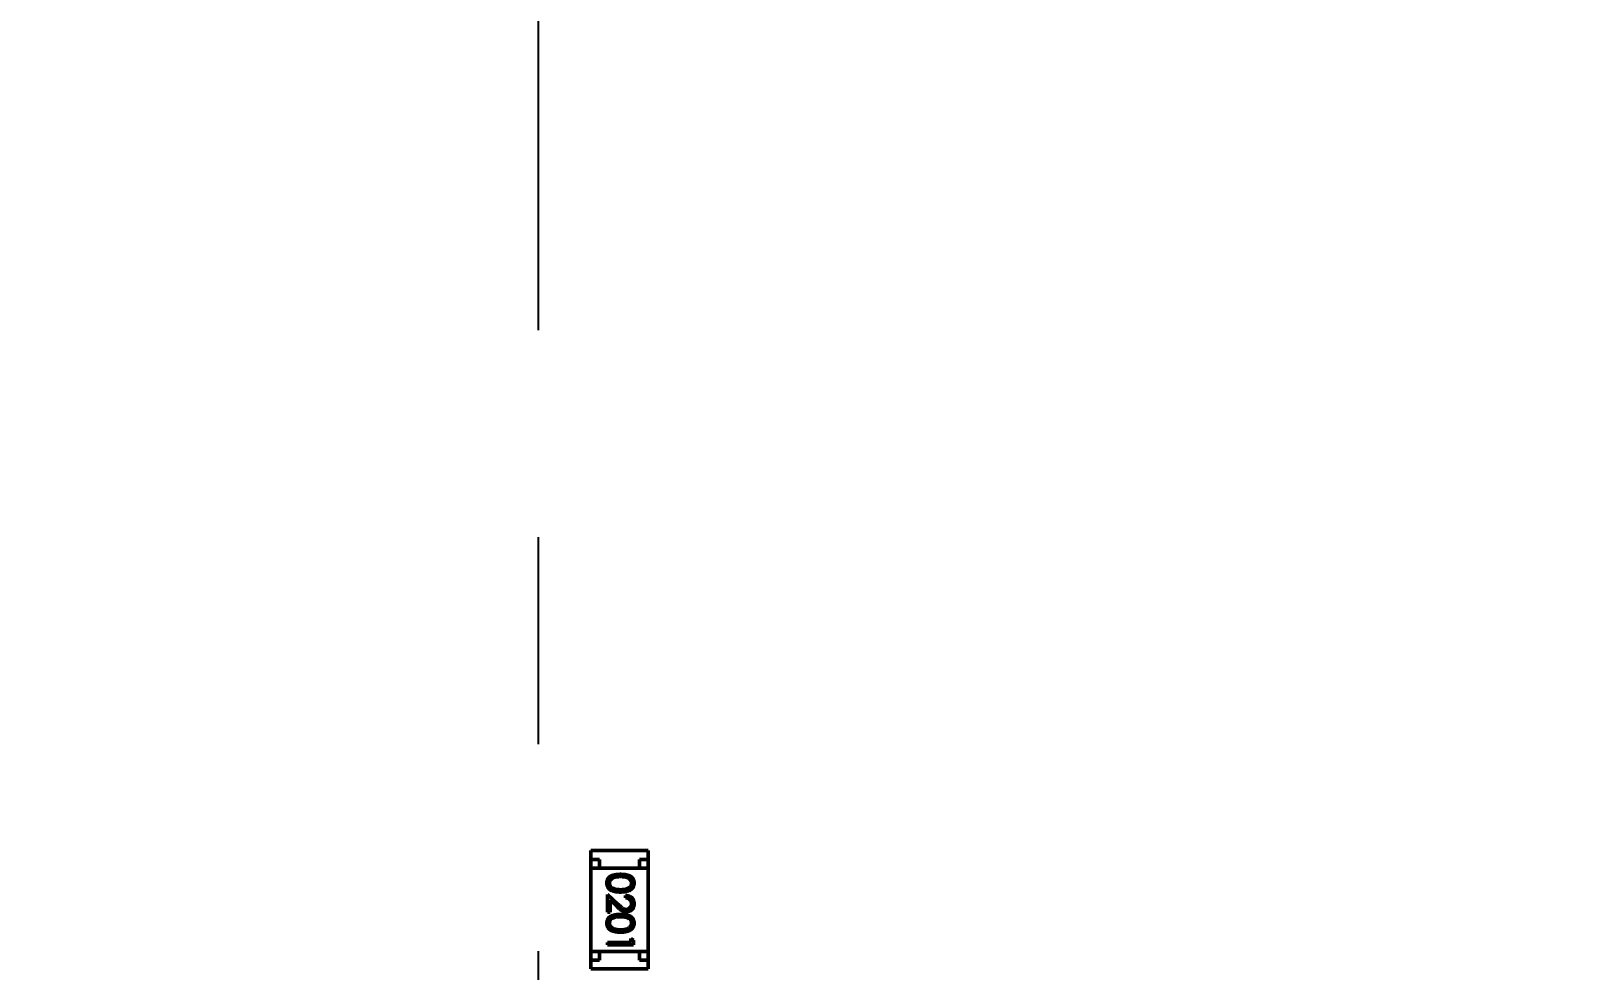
# Model space of a CAD drawing. Header units: millimetres. Extents: x 71 to 428, y 120 to 295.
# Drawn here: x 351.98 to 360.83, y 197.28 to 202.68 of the extents above; entities that cross this region are included whole.
import ezdxf

# ---------------------------------------------------------------- set-up
doc = ezdxf.new("R2010")
doc.units = ezdxf.units.MM
doc.header["$LTSCALE"] = 0.75
doc.linetypes.add('CENTER', pattern=[50.8, 31.75, -6.35, 6.35, -6.35])
doc.layers.add('Dim', color=3, linetype='Continuous', lineweight=25)
doc.layers.add('Visible', color=7, linetype='Continuous', lineweight=50)
doc.styles.get("Standard").update_dxf_attribs({"font": 'arial.ttf'})
doc.dimstyles.new('Dim-ISO-25', dxfattribs={"dimtxt": 3.5, "dimasz": 3.5, "dimexe": 2.1, "dimexo": 2.1, "dimgap": 1.4, "dimtad": 1, "dimzin": 12, "dimdsep": 46, "dimtxsty": 'Standard', "dimcen": 0, "dimazin": 3, "dimtp": 0.1, "dimtm": 0.1, "dimtfac": 0.714286, "dimtmove": 0, "dimatfit": 3, "dimfxl": 1, "dimtzin": 12, "dimarcsym": 0})

# ---------------------------------------------------------------- blocks, each defined once
blk = doc.blocks.new('*D127')
at = {"color": 0, "linetype": 'ByBlock', "lineweight": -2}
for p, q in [((318.3964, 202.3936), (318.3964, 119.8711)), ((354.8964, 148.7044), (354.8964, 119.8711)), ((318.3964, 121.9711), (354.8964, 121.9711))]:
    blk.add_line(p, q, dxfattribs=at)
at = {"color": 0, "linetype": 'ByBlock'}
for points in [[(318.3964, 121.9711), (321.8964, 121.3878), (321.8964, 122.5544)], [(354.8964, 121.9711), (351.3964, 121.3878), (351.3964, 122.5544)]]:
    blk.add_solid(points, dxfattribs=at)
at = {"layer": 'Defpoints', "color": 0, "linetype": 'ByBlock'}
for p in [(318.3964, 204.4936), (354.8964, 150.8044)]:
    blk.add_point(p, dxfattribs=at)
at = {"color": 0, "linetype": 'ByBlock', "lineweight": -2, "insert": (336.6464, 125.1593), "char_height": 3.5, "attachment_point": 5}
blk.add_mtext('\\A0;36.5', dxfattribs=at)
blk = doc.blocks.new('*D122')
at = {"color": 0, "linetype": 'ByBlock', "lineweight": -2}
for p, q in [((391.3964, 202.3983), (391.3964, 119.8711)), ((354.8964, 148.7044), (354.8964, 119.8711)), ((391.3964, 121.9711), (354.8964, 121.9711))]:
    blk.add_line(p, q, dxfattribs=at)
at = {"color": 0, "linetype": 'ByBlock'}
for points in [[(354.8964, 121.9711), (358.3964, 122.5544), (358.3964, 121.3878)], [(391.3964, 121.9711), (387.8964, 122.5544), (387.8964, 121.3878)]]:
    blk.add_solid(points, dxfattribs=at)
at = {"layer": 'Defpoints', "color": 0, "linetype": 'ByBlock'}
for p in [(391.3964, 204.4983), (354.8964, 150.8044)]:
    blk.add_point(p, dxfattribs=at)
at = {"color": 0, "linetype": 'ByBlock', "lineweight": -2, "insert": (373.1464, 125.1593), "char_height": 3.5, "attachment_point": 5}
blk.add_mtext('\\A0;36.5', dxfattribs=at)

msp = doc.modelspace()

# ---------------------------------------------------------------- linework, layer by layer
at = {"color": 6, "linetype": 'CENTER', "ltscale": 0.25}
msp.add_line((354.8964, 143.8125), (354.8964, 257.7295), dxfattribs=at)
at = {"layer": 'Visible'}
for p, q in [((355.1973, 197.9688), (355.5273, 197.9688)), ((355.1973, 197.9688), (355.1973, 197.9188)), ((355.5273, 197.9688), (355.5273, 197.9188)), ((355.1973, 197.9188), (355.1973, 197.8688)), ((355.2473, 197.9188), (355.1973, 197.9188)), ((355.5273, 197.8688), (355.1973, 197.8688)), ((355.1973, 197.3888), (355.1973, 197.8688)), ((355.2473, 197.8688), (355.2473, 197.9188)), ((355.2473, 197.8688), (355.4773, 197.8688)), ((355.4773, 197.9188), (355.4773, 197.8688)), ((355.5273, 197.9188), (355.4773, 197.9188)), ((355.5273, 197.8688), (355.5273, 197.9188)), ((355.5273, 197.3888), (355.5273, 197.8688)), ((355.2926, 197.7174), (355.3547, 197.6592)), ((355.2926, 197.6154), (355.2926, 197.7174)), ((355.3964, 197.6981), (355.3964, 197.7116)), ((355.308, 197.6154), (355.2926, 197.6154)), ((355.308, 197.6852), (355.308, 197.6154)), ((355.348, 197.6477), (355.308, 197.6852)), ((355.2926, 197.4404), (355.4272, 197.4404)), ((355.2926, 197.427), (355.2926, 197.4404)), ((355.4426, 197.427), (355.2926, 197.427)), ((355.4272, 197.4635), (355.4426, 197.4547)), ((355.4272, 197.4404), (355.4272, 197.4635)), ((355.4426, 197.4547), (355.4426, 197.427)), ((355.1973, 197.3888), (355.1973, 197.3388)), ((355.5273, 197.3888), (355.1973, 197.3888)), ((355.1973, 197.3388), (355.2473, 197.3388)), ((355.1973, 197.2888), (355.1973, 197.3388)), ((355.2473, 197.3888), (355.4773, 197.3888)), ((355.2473, 197.3388), (355.2473, 197.3888)), ((355.4773, 197.3888), (355.4773, 197.3388)), ((355.4773, 197.3388), (355.5273, 197.3388)), ((355.5273, 197.3388), (355.5273, 197.3888)), ((355.5273, 197.2888), (355.5273, 197.3388)), ((355.1973, 197.2888), (355.5273, 197.2888))]:
    msp.add_line(p, q, dxfattribs=at)
at = {"layer": 'Visible', "extrusion": (0, 0, -1)}
msp.add_circle((-354.8964, 204.496), 47.93, dxfattribs=at)
at = {"layer": 'Visible'}
for centre in [(355.3649, 197.8556), (355.3649, 197.6248)]:
    msp.add_arc(centre, 0.1113, 251.64429, 271.36711, dxfattribs=at)
for points, knots in [([(355.2888, 197.7826), (355.2888, 197.7838), (355.2888, 197.7861), (355.2892, 197.7896), (355.2899, 197.7929), (355.2908, 197.7962), (355.2919, 197.7994), (355.2934, 197.8025), (355.2951, 197.8055), (355.297, 197.8084), (355.2992, 197.8112), (355.3016, 197.8139), (355.3043, 197.8163), (355.3073, 197.8186), (355.3105, 197.8208), (355.314, 197.8228), (355.3177, 197.8247), (355.3217, 197.8264), (355.3261, 197.8279), (355.3308, 197.8292), (355.3359, 197.8303), (355.3415, 197.8312), (355.3474, 197.8319), (355.3538, 197.8324), (355.3605, 197.8327), (355.3652, 197.8327), (355.3675, 197.8327)], [0, 0, 0, 0, 0.033787, 0.066622, 0.099285, 0.131361, 0.163585, 0.196104, 0.228902, 0.262158, 0.295991, 0.330218, 0.36506, 0.400951, 0.43762, 0.475708, 0.515381, 0.556414, 0.599765, 0.646424, 0.696431, 0.749782, 0.806573, 0.867436, 0.931887, 1, 1, 1, 1]), ([(355.3675, 197.7308), (355.3652, 197.7308), (355.3608, 197.7309), (355.3542, 197.7312), (355.3481, 197.7317), (355.3422, 197.7324), (355.3368, 197.7334), (355.3317, 197.7346), (355.327, 197.7359), (355.3226, 197.7375), (355.3185, 197.7393), (355.3147, 197.7412), (355.3111, 197.7433), (355.3078, 197.7455), (355.3048, 197.7479), (355.302, 197.7505), (355.2995, 197.7533), (355.2972, 197.7562), (355.2953, 197.7592), (355.2935, 197.7623), (355.2921, 197.7655), (355.2908, 197.7687), (355.2899, 197.7721), (355.2893, 197.7755), (355.2888, 197.779), (355.2888, 197.7814), (355.2888, 197.7826)], [0, 0, 0, 0, 0.065063, 0.126773, 0.185516, 0.240765, 0.29298, 0.34225, 0.388919, 0.432776, 0.474628, 0.514775, 0.553606, 0.591426, 0.628028, 0.663804, 0.698984, 0.733591, 0.767628, 0.801208, 0.834264, 0.866981, 0.89972, 0.932702, 0.966176, 1, 1, 1, 1]), ([(355.3676, 197.8193), (355.3656, 197.8193), (355.3617, 197.8193), (355.3561, 197.819), (355.3508, 197.8186), (355.3459, 197.8182), (355.3414, 197.8175), (355.3372, 197.8168), (355.3335, 197.8158), (355.3301, 197.8147), (355.3269, 197.8135), (355.3241, 197.8121), (355.3213, 197.8107), (355.3188, 197.809), (355.3165, 197.8073), (355.3144, 197.8054), (355.3124, 197.8033), (355.3101, 197.8005), (355.3078, 197.7967), (355.3057, 197.792), (355.3044, 197.7871), (355.3042, 197.7838), (355.3041, 197.7821)], [0, 0, 0, 0, 0.072951, 0.141584, 0.205926, 0.265301, 0.320597, 0.371817, 0.41879, 0.461699, 0.502134, 0.540804, 0.578181, 0.614297, 0.649678, 0.684299, 0.718359, 0.752081, 0.817652, 0.879722, 0.939966, 1, 1, 1, 1]), ([(355.3041, 197.7821), (355.3042, 197.7805), (355.3043, 197.7772), (355.3057, 197.7723), (355.3077, 197.7676), (355.31, 197.7639), (355.3123, 197.7611), (355.3142, 197.7591), (355.3163, 197.7573), (355.3186, 197.7555), (355.3211, 197.7539), (355.3239, 197.7524), (355.3268, 197.7511), (355.3288, 197.7503), (355.3299, 197.75)], [0, 0, 0, 0, 0.112813, 0.225394, 0.339595, 0.459675, 0.521735, 0.583926, 0.648174, 0.713881, 0.781004, 0.851451, 0.924051, 1, 1, 1, 1]), ([(355.3675, 197.8327), (355.3699, 197.8327), (355.3746, 197.8327), (355.3814, 197.8324), (355.3878, 197.8319), (355.3938, 197.8312), (355.3993, 197.8304), (355.4044, 197.8292), (355.4091, 197.828), (355.4134, 197.8265), (355.4174, 197.8248), (355.4211, 197.823), (355.4245, 197.8209), (355.4278, 197.8188), (355.4307, 197.8165), (355.4334, 197.814), (355.4359, 197.8113), (355.4381, 197.8085), (355.44, 197.8056), (355.4418, 197.8026), (355.4432, 197.7994), (355.4444, 197.7962), (355.4453, 197.7929), (355.446, 197.7896), (355.4464, 197.7861), (355.4464, 197.7838), (355.4464, 197.7826)], [0, 0, 0, 0, 0.068595, 0.133246, 0.194313, 0.251279, 0.304513, 0.354235, 0.400481, 0.443411, 0.484015, 0.523252, 0.561042, 0.5979, 0.633518, 0.668314, 0.702496, 0.736685, 0.770293, 0.803437, 0.835913, 0.86846, 0.900847, 0.933467, 0.966258, 1, 1, 1, 1]), ([(355.4464, 197.7826), (355.4464, 197.7814), (355.4464, 197.779), (355.446, 197.7755), (355.4453, 197.7721), (355.4444, 197.7688), (355.4432, 197.7655), (355.4418, 197.7623), (355.4401, 197.7592), (355.4381, 197.7563), (355.4358, 197.7534), (355.4333, 197.7507), (355.4305, 197.7481), (355.4275, 197.7457), (355.4242, 197.7434), (355.4206, 197.7413), (355.4168, 197.7394), (355.4127, 197.7376), (355.4083, 197.736), (355.4036, 197.7346), (355.3984, 197.7334), (355.393, 197.7325), (355.3871, 197.7317), (355.3809, 197.7312), (355.3743, 197.7309), (355.3698, 197.7308), (355.3675, 197.7308)], [0, 0, 0, 0, 0.033788, 0.067194, 0.099862, 0.132567, 0.165151, 0.197913, 0.231319, 0.265083, 0.299255, 0.334399, 0.369943, 0.406284, 0.444064, 0.482998, 0.523354, 0.565537, 0.609613, 0.656391, 0.705885, 0.758325, 0.813832, 0.872795, 0.934722, 1, 1, 1, 1]), ([(355.4311, 197.7821), (355.431, 197.7838), (355.4308, 197.7871), (355.4296, 197.792), (355.4274, 197.7967), (355.4251, 197.8005), (355.4228, 197.8033), (355.4209, 197.8053), (355.4188, 197.8072), (355.4164, 197.809), (355.4139, 197.8106), (355.4112, 197.8121), (355.4083, 197.8135), (355.4052, 197.8147), (355.4018, 197.8158), (355.398, 197.8167), (355.3939, 197.8175), (355.3894, 197.8181), (355.3845, 197.8187), (355.3792, 197.819), (355.3735, 197.8193), (355.3696, 197.8193), (355.3676, 197.8193)], [0, 0, 0, 0, 0.060387, 0.120883, 0.182755, 0.247811, 0.281299, 0.315088, 0.349702, 0.384857, 0.420966, 0.458511, 0.497175, 0.537602, 0.580503, 0.627468, 0.678388, 0.733983, 0.793747, 0.857714, 0.926698, 1, 1, 1, 1]), ([(355.3676, 197.7443), (355.3694, 197.7443), (355.3729, 197.7443), (355.3781, 197.7445), (355.383, 197.745), (355.3877, 197.7455), (355.3921, 197.7462), (355.3962, 197.747), (355.4001, 197.7481), (355.4038, 197.7493), (355.4072, 197.7506), (355.4104, 197.752), (355.4134, 197.7536), (355.4161, 197.7553), (355.4186, 197.7571), (355.4208, 197.759), (355.4228, 197.7611), (355.4251, 197.7639), (355.4274, 197.7677), (355.4296, 197.7724), (355.4308, 197.7772), (355.431, 197.7805), (355.4311, 197.7821)], [0, 0, 0, 0, 0.065681, 0.128486, 0.188175, 0.245106, 0.299448, 0.350823, 0.399942, 0.446672, 0.491255, 0.533376, 0.573853, 0.612526, 0.649597, 0.685532, 0.720106, 0.753838, 0.818925, 0.880493, 0.940311, 1, 1, 1, 1]), ([(355.3964, 197.7116), (355.3982, 197.7115), (355.4017, 197.7113), (355.4069, 197.7105), (355.4117, 197.7094), (355.4164, 197.7077), (355.4208, 197.7057), (355.4249, 197.7033), (355.4288, 197.7004), (355.4324, 197.6971), (355.4357, 197.6936), (355.4386, 197.6898), (355.441, 197.6857), (355.443, 197.6815), (355.4445, 197.6771), (355.4457, 197.6725), (355.4463, 197.6676), (355.4464, 197.6643), (355.4464, 197.6627)], [0, 0, 0, 0, 0.068791, 0.135103, 0.198979, 0.261904, 0.323495, 0.385195, 0.446969, 0.509765, 0.572251, 0.633405, 0.693251, 0.752583, 0.812579, 0.873275, 0.93555, 1, 1, 1, 1]), ([(355.4311, 197.6634), (355.431, 197.6645), (355.431, 197.6668), (355.4306, 197.6702), (355.4298, 197.6734), (355.4288, 197.6765), (355.4276, 197.6795), (355.426, 197.6822), (355.4241, 197.6849), (355.422, 197.6873), (355.4196, 197.6896), (355.417, 197.6916), (355.4141, 197.6933), (355.411, 197.6948), (355.4077, 197.6961), (355.4042, 197.697), (355.4004, 197.6977), (355.3978, 197.698), (355.3964, 197.6981)], [0, 0, 0, 0, 0.064439, 0.126547, 0.186887, 0.245878, 0.304041, 0.362191, 0.420976, 0.48066, 0.5406, 0.600689, 0.661936, 0.724443, 0.789038, 0.856314, 0.926352, 1, 1, 1, 1]), ([(355.2888, 197.5518), (355.2888, 197.553), (355.2888, 197.5553), (355.2892, 197.5588), (355.2899, 197.5621), (355.2908, 197.5654), (355.2919, 197.5686), (355.2934, 197.5717), (355.2951, 197.5747), (355.297, 197.5776), (355.2992, 197.5804), (355.3016, 197.5831), (355.3043, 197.5856), (355.3073, 197.5879), (355.3105, 197.59), (355.314, 197.5921), (355.3177, 197.5939), (355.3217, 197.5956), (355.3261, 197.5971), (355.3308, 197.5985), (355.3359, 197.5995), (355.3415, 197.6004), (355.3474, 197.6011), (355.3538, 197.6016), (355.3605, 197.6019), (355.3652, 197.602), (355.3675, 197.602)], [0, 0, 0, 0, 0.033787, 0.066622, 0.099285, 0.131361, 0.163585, 0.196104, 0.228902, 0.262158, 0.295991, 0.330218, 0.36506, 0.400951, 0.43762, 0.475708, 0.515381, 0.556414, 0.599765, 0.646424, 0.696431, 0.749782, 0.806573, 0.867436, 0.931887, 1, 1, 1, 1]), ([(355.4019, 197.6174), (355.3998, 197.6174), (355.3956, 197.6176), (355.3895, 197.6188), (355.3836, 197.6207), (355.3789, 197.623), (355.3751, 197.6254), (355.3719, 197.6275), (355.3685, 197.6299), (355.3649, 197.6328), (355.361, 197.636), (355.3569, 197.6395), (355.3525, 197.6435), (355.3496, 197.6463), (355.348, 197.6477)], [0, 0, 0, 0, 0.098702, 0.195672, 0.292422, 0.391343, 0.444462, 0.504229, 0.570352, 0.642546, 0.722288, 0.807921, 0.90047, 1, 1, 1, 1]), ([(355.3547, 197.6592), (355.3562, 197.6578), (355.359, 197.655), (355.3631, 197.6512), (355.367, 197.6477), (355.3705, 197.6447), (355.3738, 197.642), (355.3767, 197.6397), (355.3794, 197.6378), (355.3825, 197.6357), (355.3864, 197.6337), (355.391, 197.632), (355.3958, 197.631), (355.399, 197.6309), (355.4007, 197.6308)], [0, 0, 0, 0, 0.110803, 0.212829, 0.306101, 0.390647, 0.466924, 0.534481, 0.593587, 0.644557, 0.7362, 0.825024, 0.911986, 1, 1, 1, 1]), ([(355.3675, 197.602), (355.3699, 197.602), (355.3746, 197.6019), (355.3814, 197.6016), (355.3878, 197.6011), (355.3938, 197.6004), (355.3993, 197.5996), (355.4044, 197.5985), (355.4091, 197.5972), (355.4134, 197.5957), (355.4174, 197.594), (355.4211, 197.5922), (355.4245, 197.5902), (355.4278, 197.588), (355.4307, 197.5857), (355.4334, 197.5832), (355.4359, 197.5806), (355.4381, 197.5778), (355.44, 197.5748), (355.4418, 197.5718), (355.4432, 197.5687), (355.4444, 197.5654), (355.4453, 197.5622), (355.446, 197.5588), (355.4464, 197.5553), (355.4464, 197.553), (355.4464, 197.5518)], [0, 0, 0, 0, 0.068595, 0.133246, 0.194313, 0.251279, 0.304513, 0.354235, 0.400481, 0.443411, 0.484015, 0.523252, 0.561042, 0.5979, 0.633518, 0.668314, 0.702496, 0.736685, 0.770293, 0.803437, 0.835913, 0.86846, 0.900847, 0.933467, 0.966258, 1, 1, 1, 1]), ([(355.4007, 197.6308), (355.4017, 197.6308), (355.4037, 197.6309), (355.4067, 197.6314), (355.4095, 197.6321), (355.4123, 197.6331), (355.4149, 197.6345), (355.4174, 197.6361), (355.4198, 197.638), (355.4221, 197.6402), (355.4242, 197.6426), (355.4261, 197.6452), (355.4276, 197.6479), (355.4289, 197.6507), (355.4299, 197.6537), (355.4305, 197.6568), (355.431, 197.66), (355.431, 197.6622), (355.4311, 197.6634)], [0, 0, 0, 0, 0.061965, 0.122122, 0.180988, 0.239933, 0.299906, 0.359989, 0.421776, 0.486576, 0.551535, 0.615018, 0.677259, 0.73973, 0.80305, 0.866495, 0.931973, 1, 1, 1, 1]), ([(355.4464, 197.6627), (355.4464, 197.661), (355.4463, 197.6578), (355.4457, 197.6531), (355.4447, 197.6486), (355.4432, 197.6443), (355.4413, 197.6403), (355.439, 197.6366), (355.4363, 197.633), (355.4332, 197.6298), (355.4299, 197.6269), (355.4263, 197.6244), (355.4226, 197.6222), (355.4187, 197.6204), (355.4147, 197.6191), (355.4106, 197.6181), (355.4063, 197.6175), (355.4033, 197.6174), (355.4019, 197.6174)], [0, 0, 0, 0, 0.069475, 0.136517, 0.200789, 0.26383, 0.325735, 0.387291, 0.449509, 0.512968, 0.576275, 0.63758, 0.697903, 0.757172, 0.816599, 0.876653, 0.93729, 1, 1, 1, 1]), ([(355.3675, 197.5), (355.3652, 197.5001), (355.3608, 197.5001), (355.3542, 197.5004), (355.3481, 197.501), (355.3422, 197.5017), (355.3368, 197.5026), (355.3317, 197.5038), (355.327, 197.5051), (355.3226, 197.5067), (355.3185, 197.5085), (355.3147, 197.5104), (355.3111, 197.5125), (355.3078, 197.5148), (355.3048, 197.5172), (355.302, 197.5198), (355.2995, 197.5225), (355.2972, 197.5254), (355.2953, 197.5284), (355.2935, 197.5315), (355.2921, 197.5347), (355.2908, 197.538), (355.2899, 197.5413), (355.2893, 197.5447), (355.2888, 197.5483), (355.2888, 197.5506), (355.2888, 197.5518)], [0, 0, 0, 0, 0.065063, 0.126773, 0.185516, 0.240765, 0.29298, 0.34225, 0.388919, 0.432776, 0.474628, 0.514775, 0.553606, 0.591426, 0.628028, 0.663804, 0.698984, 0.733591, 0.767628, 0.801208, 0.834264, 0.866981, 0.89972, 0.932702, 0.966176, 1, 1, 1, 1]), ([(355.3676, 197.5885), (355.3656, 197.5885), (355.3617, 197.5885), (355.3561, 197.5882), (355.3508, 197.5879), (355.3459, 197.5874), (355.3414, 197.5867), (355.3372, 197.586), (355.3335, 197.5851), (355.3301, 197.584), (355.3269, 197.5827), (355.3241, 197.5814), (355.3213, 197.5799), (355.3188, 197.5783), (355.3165, 197.5765), (355.3144, 197.5746), (355.3124, 197.5726), (355.3101, 197.5697), (355.3078, 197.5659), (355.3057, 197.5612), (355.3044, 197.5563), (355.3042, 197.553), (355.3041, 197.5514)], [0, 0, 0, 0, 0.072951, 0.141584, 0.205926, 0.265301, 0.320597, 0.371817, 0.41879, 0.461699, 0.502134, 0.540804, 0.578181, 0.614297, 0.649678, 0.684299, 0.718359, 0.752081, 0.817652, 0.879722, 0.939966, 1, 1, 1, 1]), ([(355.3041, 197.5514), (355.3042, 197.5497), (355.3043, 197.5464), (355.3057, 197.5415), (355.3077, 197.5368), (355.31, 197.5331), (355.3123, 197.5303), (355.3142, 197.5283), (355.3163, 197.5265), (355.3186, 197.5247), (355.3211, 197.5231), (355.3239, 197.5217), (355.3268, 197.5203), (355.3288, 197.5196), (355.3299, 197.5192)], [0, 0, 0, 0, 0.112813, 0.225394, 0.339595, 0.459675, 0.521735, 0.583926, 0.648174, 0.713881, 0.781004, 0.851451, 0.924051, 1, 1, 1, 1]), ([(355.4464, 197.5518), (355.4464, 197.5506), (355.4464, 197.5483), (355.446, 197.5447), (355.4453, 197.5413), (355.4444, 197.538), (355.4432, 197.5347), (355.4418, 197.5316), (355.4401, 197.5285), (355.4381, 197.5255), (355.4358, 197.5226), (355.4333, 197.5199), (355.4305, 197.5173), (355.4275, 197.5149), (355.4242, 197.5127), (355.4206, 197.5105), (355.4168, 197.5086), (355.4127, 197.5068), (355.4083, 197.5052), (355.4036, 197.5038), (355.3984, 197.5027), (355.393, 197.5017), (355.3871, 197.501), (355.3809, 197.5004), (355.3743, 197.5001), (355.3698, 197.5001), (355.3675, 197.5)], [0, 0, 0, 0, 0.033788, 0.067194, 0.099862, 0.132567, 0.165151, 0.197913, 0.231319, 0.265083, 0.299255, 0.334399, 0.369943, 0.406284, 0.444064, 0.482998, 0.523354, 0.565537, 0.609613, 0.656391, 0.705885, 0.758325, 0.813832, 0.872795, 0.934722, 1, 1, 1, 1]), ([(355.4311, 197.5514), (355.431, 197.553), (355.4308, 197.5563), (355.4296, 197.5613), (355.4274, 197.566), (355.4251, 197.5697), (355.4228, 197.5726), (355.4209, 197.5746), (355.4188, 197.5765), (355.4164, 197.5782), (355.4139, 197.5798), (355.4112, 197.5813), (355.4083, 197.5827), (355.4052, 197.5839), (355.4018, 197.585), (355.398, 197.5859), (355.3939, 197.5868), (355.3894, 197.5874), (355.3845, 197.5879), (355.3792, 197.5882), (355.3735, 197.5885), (355.3696, 197.5885), (355.3676, 197.5885)], [0, 0, 0, 0, 0.060387, 0.120883, 0.182755, 0.247811, 0.281299, 0.315088, 0.349702, 0.384857, 0.420966, 0.458511, 0.497175, 0.537602, 0.580503, 0.627468, 0.678388, 0.733983, 0.793747, 0.857714, 0.926698, 1, 1, 1, 1]), ([(355.3676, 197.5135), (355.3694, 197.5135), (355.3729, 197.5136), (355.3781, 197.5138), (355.383, 197.5142), (355.3877, 197.5147), (355.3921, 197.5155), (355.3962, 197.5163), (355.4001, 197.5173), (355.4038, 197.5185), (355.4072, 197.5198), (355.4104, 197.5213), (355.4134, 197.5228), (355.4161, 197.5245), (355.4186, 197.5263), (355.4208, 197.5283), (355.4228, 197.5303), (355.4251, 197.5332), (355.4274, 197.5369), (355.4296, 197.5416), (355.4308, 197.5464), (355.431, 197.5497), (355.4311, 197.5514)], [0, 0, 0, 0, 0.065681, 0.128486, 0.188175, 0.245106, 0.299448, 0.350823, 0.399942, 0.446672, 0.491255, 0.533376, 0.573853, 0.612526, 0.649597, 0.685532, 0.720106, 0.753838, 0.818925, 0.880493, 0.940311, 1, 1, 1, 1])]:
    msp.add_open_spline(points, degree=3, knots=knots, dxfattribs=at)

# ---------------------------------------------------------------- dimensions: what is measured, and where the dimension line sits
at = {"layer": 'Dim'}
for p1, picture, middle in [((318.3964, 204.4936), '*D127', (336.6464, 125.1593)), ((391.3964, 204.4983), '*D122', (373.1464, 125.1593))]:
    dim = msp.add_linear_dim(base=(354.8964, 121.9711), p1=p1, p2=(354.8964, 150.8044), dimstyle='Dim-ISO-25', dxfattribs=at)
    dim.commit()
    dim.dimension.update_dxf_attribs({"geometry": picture, "text_midpoint": middle})

doc.saveas('drawing.dxf')
